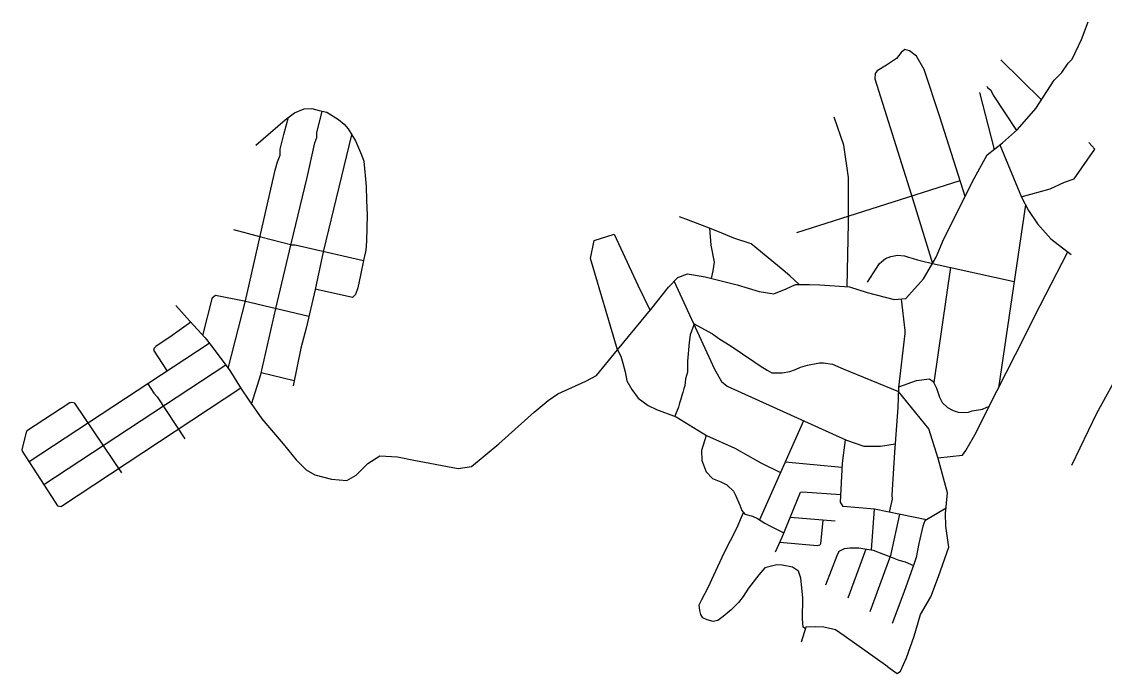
# Model space of a CAD drawing. Header units: millimetres. Extents: x 335238 to 340737, y 7369216 to 7372735.
# Drawn here: x 335238 to 337680, y 7369256 to 7370725 of the extents above; entities that cross this region are included whole.
import ezdxf

# ---------------------------------------------------------------- set-up
doc = ezdxf.new("R2010")
doc.units = ezdxf.units.MM
for name, color, linetype in [('AVENIDA VITOR BRECHERET - 30_12_20 - etapa 02 - DJI_0023', 7, 'Continuous'), ('ESTRADA GALVÃO - 30_12_20 - etapa 01  - DJI_0028', 1, 'Continuous'), ('ESTRADA GALVÃO BUENO - etapa 02 - DJI_0001 - DJI_0002', 7, 'Continuous'), ('IRMÃ DOROTHY STANG - 30_12_20 - DJI_0136 - etapa 03', 7, 'Continuous'), ('MCT - RUA BOA VISTA', 7, 'Continuous'), ('MCT - RUA CANADÁ', 7, 'Continuous'), ('MCT - RUA NOVA YORQUE', 7, 'Continuous'), ('MCT - RUA TIBAGI', 7, 'Continuous'), ('MCT - ÚNA', 7, 'Continuous'), ('RUA ACRISIATAS - 30_12_20 - etapa 04 - DJI_0013', 7, 'Continuous'), ('RUA AMABILE MASSINI ORTEGA - 30_12_20 - etapa 04 - DJI_0004', 7, 'Continuous'), ('RUA AMÁBILE GRASIOTIN GRASSIOTTO - 30_12_20 - etapa 02 - DJI_0017', 7, 'Continuous'), ('RUA ANITA MALFATTI - 30_12_20 - etapa 02 - DJI_0019', 7, 'Continuous'), ('RUA ARACATI - 30_12_20 - etapa 02 - DJI_0022', 7, 'Continuous'), ('RUA BELA VISTA - 30_12_20 - etapa 03 - DJI_0120 - DJI_0123', 7, 'Continuous'), ('RUA CANAÃ - 30_12_20 - etapa 04 - DJI_0012', 7, 'Continuous'), ('RUA CAPIVARI - 30_12_20 - etapa 03 - DJI_0141', 7, 'Continuous'), ('RUA CARMEN MIRANDA - 30_12_20 - etapa 02 - DJI_0021', 7, 'Continuous'), ('RUA CASSIANO RICARDO - 30_12_20 - etapa 03 - DJI_0139', 7, 'Continuous'), ('RUA CORREIA - 30_12_20 - etapa 03 - DJI_0115', 7, 'Continuous'), ('RUA CURITIBA - 30_12_20 - etapa 03 - DJI_0117', 7, 'Continuous'), ('RUA DA FONTE - 30_12_20 - etapa 03 - DJI_0118', 7, 'Continuous'), ('RUA DO SOL NASCENTE - 30_12_20 - etapa 03 - DJI_0121', 7, 'Continuous'), ('RUA FERNANDO PESSOA - 30_12_20 - etapa 03 - DJI_0138', 7, 'Continuous'), ('RUA FLÓRIDA - 30_12_20 - etapa 03 - DJI_0128', 7, 'Continuous'), ('RUA GALATAS - 30_12_20 - etapa 04 - DJI_0011', 7, 'Continuous'), ('RUA GUARAPUAVA - 30_12_20 - etapa 03 - DJI_0123', 7, 'Continuous'), ('RUA GÁLATAS ( 2) - 30_12_20 - etapa 04 - DJI_0016', 7, 'Continuous'), ('RUA GÊNESIS - 30_12_20 - etapa 04 - DJI_0010', 7, 'Continuous'), ('RUA IRATI - 30_12_20 - etapa 03 - DJI_0112', 7, 'Continuous'), ('RUA ITARANÉ - 30_12_20 - etapa 03 - DJI_0116', 7, 'Continuous'), ('RUA JOANA SANTANA - 30_12_20 - etapa 03 - DJI_0135', 7, 'Continuous'), ('RUA JOSÉ CARDOSO - 30_12_20 - etapa 04 - DJI_0003', 7, 'Continuous'), ('RUA JOSÉ DE OLIVEIRA - 30_12_20 - etapa 02 - DJI_0020', 7, 'Continuous'), ('RUA JOÃO SALDANHA - 30_12_20 - etapa 04 - DJI_0005', 7, 'Continuous'), ('RUA LOS ANGELES - 30_12_20 - etapa 03 - DJI_0129', 7, 'Continuous'), ('RUA LUÍS VAZ DE CAMÕES - 30_12_20 - etapa 03 - DJI_0134', 7, 'Continuous'), ('RUA MARICÁ - 30_12_20 - etapa 03 - DJI_0142', 7, 'Continuous'), ('RUA MARINGÁ - 30_12_20 - etapa 03 - DJI_0119', 7, 'Continuous'), ('RUA MIAMI - 30_12_20 - etapa 03 - DJI_0130', 7, 'Continuous'), ('RUA MIRACEMA -30_12_20 - DJI_0141 - etapa 03', 7, 'Continuous'), ('RUA NITERÓI - 30_12_20 - etapa 03 - DJI_0140', 7, 'Continuous'), ('RUA OCTAVIO EDGAR DE OLIVEIRA - 30_12_20 - etapa 04 - DJI_0007', 7, 'Continuous'), ('RUA PABLO NERUDA  -30_12_20 - etapa 02 - DJI_0018', 7, 'Continuous'), ('RUA PARANAGUÁ - 30_12_20 - etapa 03 - DJI_0125', 7, 'Continuous'), ('RUA PAULO MORANDO - 30_12_20 - etapa 04 - DJI_0008', 7, 'Continuous'), ('RUA PONTA GROSSA - 30_12_20 - etapa 03 - DJI_0122', 7, 'Continuous'), ('RUA PROFESSOR CLAUDEMIR GOMES DO VALE - 30_12_20 - etapa 04 - DJI_0006', 7, 'Continuous'), ('RUA ROMANOS - 30_12_20 - etapa 04 - DJI_0014', 7, 'Continuous'), ('RUA RUBENS MARTINS - 30_12_20 - etapa 04 - DJI_0009', 7, 'Continuous'), ('RUA SALMOS - 30_12_20 - etapa 04 - DJI_0017', 7, 'Continuous'), ('RUA SIMON BOLIVAR - 31_12_20 - MAVIC - DJI_0157', 7, 'Continuous'), ('RUA TAVÁRES - 30_12_20 - etapa 03 - DJI_0114', 7, 'Continuous'), ('RUA ZURIQUE - 30_12_20 - etapa 03 - DJI_0131', 7, 'Continuous'), ('RUA ÚNA - 30_12_20 - etapa 03 -  DJI_0113', 7, 'Continuous')]:
    doc.layers.add(name, color=color, linetype=linetype)

msp = doc.modelspace()

# ---------------------------------------------------------------- linework, layer by layer
at = {"layer": 'AVENIDA VITOR BRECHERET - 30_12_20 - etapa 02 - DJI_0023'}
msp.add_lwpolyline([(337290.7, 7370180.3), (337474.7, 7370139.3)], dxfattribs=at)
at = {"layer": 'ESTRADA GALVÃO - 30_12_20 - etapa 01  - DJI_0028'}
msp.add_lwpolyline([(337143.6, 7370138), (337171.1, 7370180), (337184.8, 7370191.4), (337196.4, 7370195.5), (337211.2, 7370198.9), (337227.5, 7370197.3), (337236.5, 7370194.1), (337246.8, 7370191.4), (337256.2, 7370187.9), (337265.6, 7370185.9), (337290.7, 7370180.3)], dxfattribs=at)
at = {"layer": 'ESTRADA GALVÃO BUENO - etapa 02 - DJI_0001 - DJI_0002'}
msp.add_lwpolyline([(335585.1, 7370085.6), (335616.6, 7370049.8), (335650.9, 7370012.7), (335662.2, 7369998.1), (335706.4, 7369938.5), (335732.3, 7369897.9), (335749.4, 7369872), (335778.8, 7369830), (335826.7, 7369773.8), (335856.1, 7369737.5), (335878.5, 7369715), (335898, 7369703.8), (335935.8, 7369694.1), (335970.6, 7369691.2), (335991.4, 7369703.2), (336018.1, 7369729.1), (336044.9, 7369746.3), (336084.3, 7369744), (336121.6, 7369737), (336221.3, 7369718), (336251.7, 7369722.2), (336312.9, 7369773.5), (336392.8, 7369844.6), (336424.3, 7369871.4), (336446.2, 7369886.6), (336509.4, 7369914.7), (336532.8, 7369927.8), (336580.4, 7369985.1), (336658.2, 7370079.8), (336658.2, 7370079.8), (336695.7, 7370126.9), (336716.3, 7370148.4), (336738.2, 7370156.6), (336777.9, 7370150.2), (336850.1, 7370132.1), (336899.7, 7370116.6), (336933.1, 7370111.3), (336960.4, 7370123.1), (336981.8, 7370132.9), (337013.2, 7370132.5), (337036.6, 7370131.9), (337103.3, 7370127.4), (337142.9, 7370114.4), (337204.3, 7370098.8), (337230.3, 7370100.8), (337270.4, 7370145.5), (337298.6, 7370194), (337316.1, 7370235.8), (337384, 7370371.5), (337413.4, 7370424.6), (337448.4, 7370452.2), (337482.3, 7370482.1), (337523.5, 7370529), (337564.8, 7370592.9), (337581.5, 7370610.4), (337595.9, 7370631.3), (337604.8, 7370640.8), (337626.5, 7370685), (337641.5, 7370724.9)], dxfattribs=at)
at = {"layer": 'IRMÃ DOROTHY STANG - 30_12_20 - DJI_0136 - etapa 03'}
msp.add_lwpolyline([(337412.5, 7370579.7), (337414.5, 7370576.8), (337420.8, 7370571.5), (337425.9, 7370563.4), (337427.3, 7370559.2), (337479.4, 7370479.7)], dxfattribs=at)
at = {"layer": 'MCT - RUA BOA VISTA'}
msp.add_lwpolyline([(337219.6, 7370099.7), (337228.3, 7370029.2), (337228, 7370022.6), (337214.1, 7369900.8), (337212.2, 7369855.8), (337204.4, 7369753.7), (337198.7, 7369658.4), (337199.8, 7369649.1), (337193, 7369619.5)], dxfattribs=at)
at = {"layer": 'MCT - RUA CANADÁ'}
msp.add_lwpolyline([(337321.1, 7369628.5), (337273.1, 7369600.4), (337268.6, 7369588), (337259.5, 7369548.9), (337253.9, 7369517.4), (337249.9, 7369506.1), (337225.7, 7369438.4), (337199.4, 7369368.4)], dxfattribs=at)
at = {"layer": 'MCT - RUA NOVA YORQUE'}
msp.add_lwpolyline([(337277.1, 7369602.7), (337159.9, 7369626.1), (337089.4, 7369632.1)], dxfattribs=at)
at = {"layer": 'MCT - RUA TIBAGI'}
msp.add_lwpolyline([(336780.6, 7369792.7), (336769.6, 7369758.5), (336770.2, 7369735.8), (336780.1, 7369710.8), (336794.5, 7369695.8), (336813.1, 7369688.2), (336826.9, 7369681), (336841.9, 7369666.6), (336846, 7369657.6), (336856, 7369635.2), (336860.3, 7369623.1), (336867.7, 7369615), (336884.8, 7369610.3), (336896, 7369605.5), (336912.2, 7369595), (336923.9, 7369588.9), (336955.2, 7369573.2)], dxfattribs=at)
at = {"layer": 'MCT - ÚNA'}
msp.add_lwpolyline([(336936.8, 7369530), (336951.2, 7369563.6), (336992.8, 7369664.4), (336997.5, 7369665.7), (337083.7, 7369659.2)], dxfattribs=at)
at = {"layer": 'RUA ACRISIATAS - 30_12_20 - etapa 04 - DJI_0013'}
for points in [[(335697.4, 7369950.6), (335287.8, 7369681.4)], [(335248.1, 7369802.4), (335237.6, 7369760.9), (335238.6, 7369757.2), (335313.3, 7369642.2), (335318.4, 7369633.9), (335327.4, 7369632.2)]]:
    msp.add_lwpolyline(points, dxfattribs=at)
at = {"layer": 'RUA AMABILE MASSINI ORTEGA - 30_12_20 - etapa 04 - DJI_0004'}
msp.add_lwpolyline([(335981.3, 7370470.3), (335952.1, 7370351.7), (335917.4, 7370206.4), (335898.9, 7370121.6), (335878.8, 7370034.2), (335866.7, 7369989.3), (335849.5, 7369904.5)], dxfattribs=at)
at = {"layer": 'RUA AMÁBILE GRASIOTIN GRASSIOTTO - 30_12_20 - etapa 02 - DJI_0017'}
msp.add_lwpolyline([(337330.6, 7370171.4), (337293, 7369911.9)], dxfattribs=at)
at = {"layer": 'RUA ANITA MALFATTI - 30_12_20 - etapa 02 - DJI_0019'}
msp.add_lwpolyline([(337302.5, 7369741.9), (337357.9, 7369748.4), (337365.2, 7369758.7), (337388.5, 7369799), (337415.8, 7369853.7), (337477.3, 7369974.6), (337532.9, 7370085.4), (337595.1, 7370206)], dxfattribs=at)
at = {"layer": 'RUA ARACATI - 30_12_20 - etapa 02 - DJI_0022'}
msp.add_lwpolyline([(337499.8, 7370312), (337439.1, 7369899.5)], dxfattribs=at)
at = {"layer": 'RUA BELA VISTA - 30_12_20 - etapa 03 - DJI_0120 - DJI_0123'}
msp.add_lwpolyline([(337189.6, 7369271.2), (337210.4, 7369256.4), (337218.4, 7369261.2), (337231.9, 7369291.2), (337249.1, 7369340.2), (337263.4, 7369389), (337286.3, 7369428.8), (337303.6, 7369474.3), (337327.5, 7369541.1), (337325.8, 7369551.6), (337320.2, 7369587.7), (337320, 7369616.6), (337324.1, 7369662.9), (337303.1, 7369740.5), (337282.1, 7369807.6), (337213.7, 7369891.2)], dxfattribs=at)
at = {"layer": 'RUA CANAÃ - 30_12_20 - etapa 04 - DJI_0012'}
msp.add_lwpolyline([(335660.5, 7370000), (335254.5, 7369732.7)], dxfattribs=at)
at = {"layer": 'RUA CAPIVARI - 30_12_20 - etapa 03 - DJI_0141'}
msp.add_lwpolyline([(336580.4, 7369985.1), (336519.6, 7370191.1), (336527.8, 7370231.9), (336572.8, 7370246.2), (336626.5, 7370131.4), (336653.8, 7370074.4)], dxfattribs=at)
at = {"layer": 'RUA CARMEN MIRANDA - 30_12_20 - etapa 02 - DJI_0021'}
msp.add_lwpolyline([(337490.4, 7370330.3), (337555.3, 7370348.3), (337588, 7370363.2), (337609.9, 7370370.6), (337656.3, 7370437.7), (337642.5, 7370453)], dxfattribs=at)
at = {"layer": 'RUA CASSIANO RICARDO - 30_12_20 - etapa 03 - DJI_0139'}
msp.add_lwpolyline([(336984.8, 7370249.8), (337352.6, 7370366.9)], dxfattribs=at)
at = {"layer": 'RUA CORREIA - 30_12_20 - etapa 03 - DJI_0115'}
msp.add_lwpolyline([(337071.3, 7369599.3), (336969.5, 7369607.9)], dxfattribs=at)
at = {"layer": 'RUA CURITIBA - 30_12_20 - etapa 03 - DJI_0117'}
msp.add_lwpolyline([(336580.4, 7369985.1), (336588, 7369971.5), (336592.7, 7369955.7), (336597.5, 7369936.1), (336601.8, 7369915.5), (336613, 7369896.2), (336627.1, 7369876.2), (336649.9, 7369860), (336668.7, 7369851.3), (336713, 7369834.4), (336781.2, 7369792.2), (336844.7, 7369763.8), (336903.6, 7369730.7), (336947.9, 7369708.8)], dxfattribs=at)
at = {"layer": 'RUA DA FONTE - 30_12_20 - etapa 03 - DJI_0118'}
msp.add_lwpolyline([(336752.8, 7370042), (336744.1, 7370018.9), (336742.3, 7370002.1), (336738.3, 7369959.6), (336738.3, 7369935.1), (336734, 7369919.9), (336732.2, 7369904), (336730.3, 7369898.3), (336727.7, 7369889.4), (336725.6, 7369882.8), (336723.4, 7369874.6), (336720.3, 7369865.3), (336717.6, 7369856.1), (336709.8, 7369835.6)], dxfattribs=at)
at = {"layer": 'RUA DO SOL NASCENTE - 30_12_20 - etapa 03 - DJI_0121'}
msp.add_lwpolyline([(337159.2, 7369626.1), (337152.3, 7369534.8)], dxfattribs=at)
at = {"layer": 'RUA FERNANDO PESSOA - 30_12_20 - etapa 03 - DJI_0138'}
msp.add_lwpolyline([(337160.4, 7370596.5), (337242.3, 7370336.6), (337290.7, 7370180.3)], dxfattribs=at)
at = {"layer": 'RUA FLÓRIDA - 30_12_20 - etapa 03 - DJI_0128'}
msp.add_lwpolyline([(337080, 7369532), (337092, 7369537.5), (337104, 7369539.5), (337124.5, 7369539.5), (337142.6, 7369536.6), (337156.4, 7369534.1), (337180, 7369525.2), (337199.7, 7369517.7), (337214.2, 7369511.7), (337228.9, 7369507.6), (337247.6, 7369499.7)], dxfattribs=at)
at = {"layer": 'RUA GALATAS - 30_12_20 - etapa 04 - DJI_0011'}
msp.add_lwpolyline([(335522.2, 7369908.9), (335535.3, 7369888), (335543.2, 7369879.4), (335605.4, 7369784.8)], dxfattribs=at)
at = {"layer": 'RUA GUARAPUAVA - 30_12_20 - etapa 03 - DJI_0123'}
msp.add_lwpolyline([(337189.6, 7369271.2), (337091.5, 7369340.7), (337071.4, 7369354.8), (337045.8, 7369360.3), (337025.9, 7369360.9), (337005, 7369360.1), (337005, 7369360.1), (336994.1, 7369326.7)], dxfattribs=at)
at = {"layer": 'RUA GÁLATAS ( 2) - 30_12_20 - etapa 04 - DJI_0016'}
msp.add_lwpolyline([(335350.9, 7369867.1), (335345.9, 7369865.8), (335248.1, 7369802.4)], dxfattribs=at)
at = {"layer": 'RUA GÊNESIS - 30_12_20 - etapa 04 - DJI_0010'}
msp.add_lwpolyline([(335618.7, 7370047.6), (335576.6, 7370017.9), (335540.2, 7369993), (335535.9, 7369989), (335534.4, 7369984.9), (335565.3, 7369937.3)], dxfattribs=at)
at = {"layer": 'RUA IRATI - 30_12_20 - etapa 03 - DJI_0112'}
msp.add_lwpolyline([(337086, 7369720.6), (336958.1, 7369732)], dxfattribs=at)
at = {"layer": 'RUA ITARANÉ - 30_12_20 - etapa 03 - DJI_0116'}
msp.add_lwpolyline([(336999.5, 7369825.4), (336900.8, 7369602.4)], dxfattribs=at)
at = {"layer": 'RUA JOANA SANTANA - 30_12_20 - etapa 03 - DJI_0135'}
msp.add_lwpolyline([(337396, 7370565.6), (337429, 7370437.2)], dxfattribs=at)
at = {"layer": 'RUA JOSÉ CARDOSO - 30_12_20 - etapa 04 - DJI_0003'}
msp.add_lwpolyline([(335765.3, 7370447), (335831.2, 7370504.1), (335852.2, 7370519.6), (335874, 7370528.4), (335891.6, 7370529.5), (335908, 7370525), (335925.3, 7370520.9), (335951.8, 7370504.2), (335964.1, 7370494.1), (335973.3, 7370483.6), (335989.8, 7370456.1), (336003.5, 7370424.8), (336008.4, 7370410.4), (336013.7, 7370353.6), (336014.9, 7370321.7), (336016.3, 7370289.3), (336014.7, 7370230.2), (336012.9, 7370209.8), (336007.7, 7370186.6), (336001.3, 7370153.8), (335995.2, 7370125), (335989.8, 7370109.9), (335983.5, 7370103.2), (335898.9, 7370121.8)], dxfattribs=at)
at = {"layer": 'RUA JOSÉ DE OLIVEIRA - 30_12_20 - etapa 02 - DJI_0020'}
msp.add_lwpolyline([(337441.9, 7370447.1), (337490.8, 7370329.4), (337506.4, 7370299.2), (337527.2, 7370269.6), (337556.9, 7370235.2), (337602.8, 7370200.1)], dxfattribs=at)
at = {"layer": 'RUA JOÃO SALDANHA - 30_12_20 - etapa 04 - DJI_0005'}
msp.add_lwpolyline([(335755.8, 7369862.8), (335776.7, 7369929.8), (335810.6, 7370078.6), (335845.1, 7370224.6), (335880.8, 7370373.8), (335898.3, 7370451.9), (335902.5, 7370463.9), (335903.1, 7370474.7), (335914.6, 7370523.4)], dxfattribs=at)
at = {"layer": 'RUA LOS ANGELES - 30_12_20 - etapa 03 - DJI_0129'}
msp.add_lwpolyline([(337050.1, 7369455.7), (337075.4, 7369522.3), (337080, 7369532), (337080, 7369532)], dxfattribs=at)
at = {"layer": 'RUA LUÍS VAZ DE CAMÕES - 30_12_20 - etapa 03 - DJI_0134'}
msp.add_lwpolyline([(337444.3, 7370639.2), (337536.3, 7370548.9)], dxfattribs=at)
at = {"layer": 'RUA MARICÁ - 30_12_20 - etapa 03 - DJI_0142'}
msp.add_lwpolyline([(336792.4, 7370146.5), (336795.7, 7370163.2), (336798.9, 7370182.7), (336791.9, 7370221.3), (336788.3, 7370259.3)], dxfattribs=at)
at = {"layer": 'RUA MARINGÁ - 30_12_20 - etapa 03 - DJI_0119'}
msp.add_lwpolyline([(336707.8, 7370139.5), (336799.1, 7369941.7), (336814.7, 7369913.9), (336827.3, 7369903.2), (337096.2, 7369781.7), (337135.4, 7369768.4), (337173, 7369768.7), (337205.9, 7369773.7)], dxfattribs=at)
at = {"layer": 'RUA MIAMI - 30_12_20 - etapa 03 - DJI_0130'}
msp.add_lwpolyline([(337100.2, 7369426.4), (337141, 7369536.9)], dxfattribs=at)
at = {"layer": 'RUA MIRACEMA -30_12_20 - DJI_0141 - etapa 03'}
msp.add_lwpolyline([(336989.8, 7370132.8), (336968.8, 7370152.5), (336953.5, 7370165.1), (336881.7, 7370224.4), (336842.4, 7370236.9), (336806.9, 7370251.8), (336781.8, 7370262), (336740.2, 7370277.7), (336719.8, 7370285)], dxfattribs=at)
at = {"layer": 'RUA NITERÓI - 30_12_20 - etapa 03 - DJI_0140'}
for points in [[(337363.9, 7370331.2), (337306.9, 7370510.7), (337271.7, 7370617.1), (337254, 7370647.1), (337238.9, 7370659.2), (337228, 7370662.4), (337219.9, 7370655.5), (337209.4, 7370641.8), (337186.6, 7370626.7), (337165.7, 7370614.1), (337161.1, 7370607.8), (337160.4, 7370596.5), (337160.4, 7370596.5)], [(337097.9, 7370127.8), (337101.1, 7370271.2), (337100.9, 7370373.5), (337090.9, 7370446.5), (337068.4, 7370509.9)]]:
    msp.add_lwpolyline(points, dxfattribs=at)
at = {"layer": 'RUA OCTAVIO EDGAR DE OLIVEIRA - 30_12_20 - etapa 04 - DJI_0007'}
msp.add_lwpolyline([(335714.8, 7370256.8), (335776.3, 7370240.3), (335846.7, 7370222), (335853.7, 7370222), (336007.8, 7370187.1)], dxfattribs=at)
at = {"layer": 'RUA PABLO NERUDA  -30_12_20 - etapa 02 - DJI_0018'}
msp.add_lwpolyline([(337214.7, 7369902.2), (337254.6, 7369916.3), (337283.3, 7369920.1), (337292, 7369914), (337299.5, 7369898.8), (337306.1, 7369878.9), (337312, 7369867.1), (337324.3, 7369855.1), (337336.7, 7369848.4), (337347.9, 7369845), (337359.9, 7369844), (337371.3, 7369844.8), (337379.8, 7369847.9), (337402.9, 7369852), (337412.5, 7369856), (337417.7, 7369857.5)], dxfattribs=at)
at = {"layer": 'RUA PARANAGUÁ - 30_12_20 - etapa 03 - DJI_0125'}
msp.add_lwpolyline([(337003.8, 7369356.5), (336998.9, 7369360.2), (336997.6, 7369379.6), (336998.5, 7369426.7), (336993.9, 7369470.8), (336988.7, 7369486.3), (336974.7, 7369495.9), (336951.5, 7369499.8), (336939.8, 7369500.9), (336912.7, 7369494.1), (336899, 7369478.3), (336875.3, 7369448.5), (336863.7, 7369429.6), (336853.2, 7369416), (336836.8, 7369399.7), (336818.3, 7369384.8), (336806.3, 7369375.8), (336796.2, 7369372.9), (336782.5, 7369377), (336773.1, 7369381.5), (336768.2, 7369388.9), (336766.2, 7369397.8), (336764.7, 7369411), (336770.4, 7369422.7), (336784.6, 7369450.2), (336797.9, 7369477.9), (336821.2, 7369527.6), (336849.3, 7369583.2), (336864.1, 7369619)], dxfattribs=at)
at = {"layer": 'RUA PAULO MORANDO - 30_12_20 - etapa 04 - DJI_0008'}
msp.add_lwpolyline([(335646.1, 7370017.9), (335667.9, 7370103.7), (335674.7, 7370108.6), (335738.9, 7370096), (335885, 7370061.3)], dxfattribs=at)
at = {"layer": 'RUA PONTA GROSSA - 30_12_20 - etapa 03 - DJI_0122'}
msp.add_lwpolyline([(336751.4, 7370045.1), (336794.6, 7370021.5), (336809, 7370010.9), (336836.3, 7369993.5), (336887.4, 7369958.9), (336901.7, 7369949.5), (336917.9, 7369939.3), (336928.2, 7369933.5), (336940.1, 7369933.5), (336951.5, 7369933.5), (336969, 7369936.3), (336981.8, 7369941.1), (336993, 7369946.7), (337008.6, 7369950.7), (337036, 7369956.1), (337045, 7369956.1), (337065.3, 7369952.8), (337089, 7369942.7), (337213.7, 7369891.2)], dxfattribs=at)
at = {"layer": 'RUA PROFESSOR CLAUDEMIR GOMES DO VALE - 30_12_20 - etapa 04 - DJI_0006'}
msp.add_lwpolyline([(335703.1, 7369943), (335742.2, 7370096), (335779.4, 7370261.8), (335808.6, 7370390.2), (335814, 7370409.1), (335820.5, 7370423.9), (335820, 7370437.8), (335828.6, 7370470.4), (335838.6, 7370509.6)], dxfattribs=at)
at = {"layer": 'RUA ROMANOS - 30_12_20 - etapa 04 - DJI_0014'}
msp.add_lwpolyline([(335731.4, 7369899.2), (335327.4, 7369632.2)], dxfattribs=at)
at = {"layer": 'RUA RUBENS MARTINS - 30_12_20 - etapa 04 - DJI_0009'}
msp.add_lwpolyline([(335851.8, 7369915.9), (335777.6, 7369933.5)], dxfattribs=at)
at = {"layer": 'RUA SALMOS - 30_12_20 - etapa 04 - DJI_0017'}
msp.add_lwpolyline([(335463.4, 7369708.6), (335357.5, 7369865), (335350.9, 7369867.1)], dxfattribs=at)
at = {"layer": 'RUA SIMON BOLIVAR - 31_12_20 - MAVIC - DJI_0157'}
msp.add_lwpolyline([(337604.2, 7369725.4), (337660.6, 7369842.5), (337773.1, 7370047.3)], dxfattribs=at)
at = {"layer": 'RUA TAVÁRES - 30_12_20 - etapa 03 - DJI_0114'}
msp.add_lwpolyline([(337043.2, 7369601.7), (337037.9, 7369548.5), (337036.8, 7369544.9), (337030.6, 7369544.1), (336946.1, 7369551.6)], dxfattribs=at)
at = {"layer": 'RUA ZURIQUE - 30_12_20 - etapa 03 - DJI_0131'}
msp.add_lwpolyline([(337215.8, 7369614.9), (337195.6, 7369522), (337149.3, 7369395.2)], dxfattribs=at)
at = {"layer": 'RUA ÚNA - 30_12_20 - etapa 03 -  DJI_0113'}
msp.add_lwpolyline([(337089.4, 7369632.1), (337089.4, 7369632.1), (337082.8, 7369642.2), (337087.5, 7369729.7), (337094.1, 7369782.6)], dxfattribs=at)

doc.saveas('drawing.dxf')
